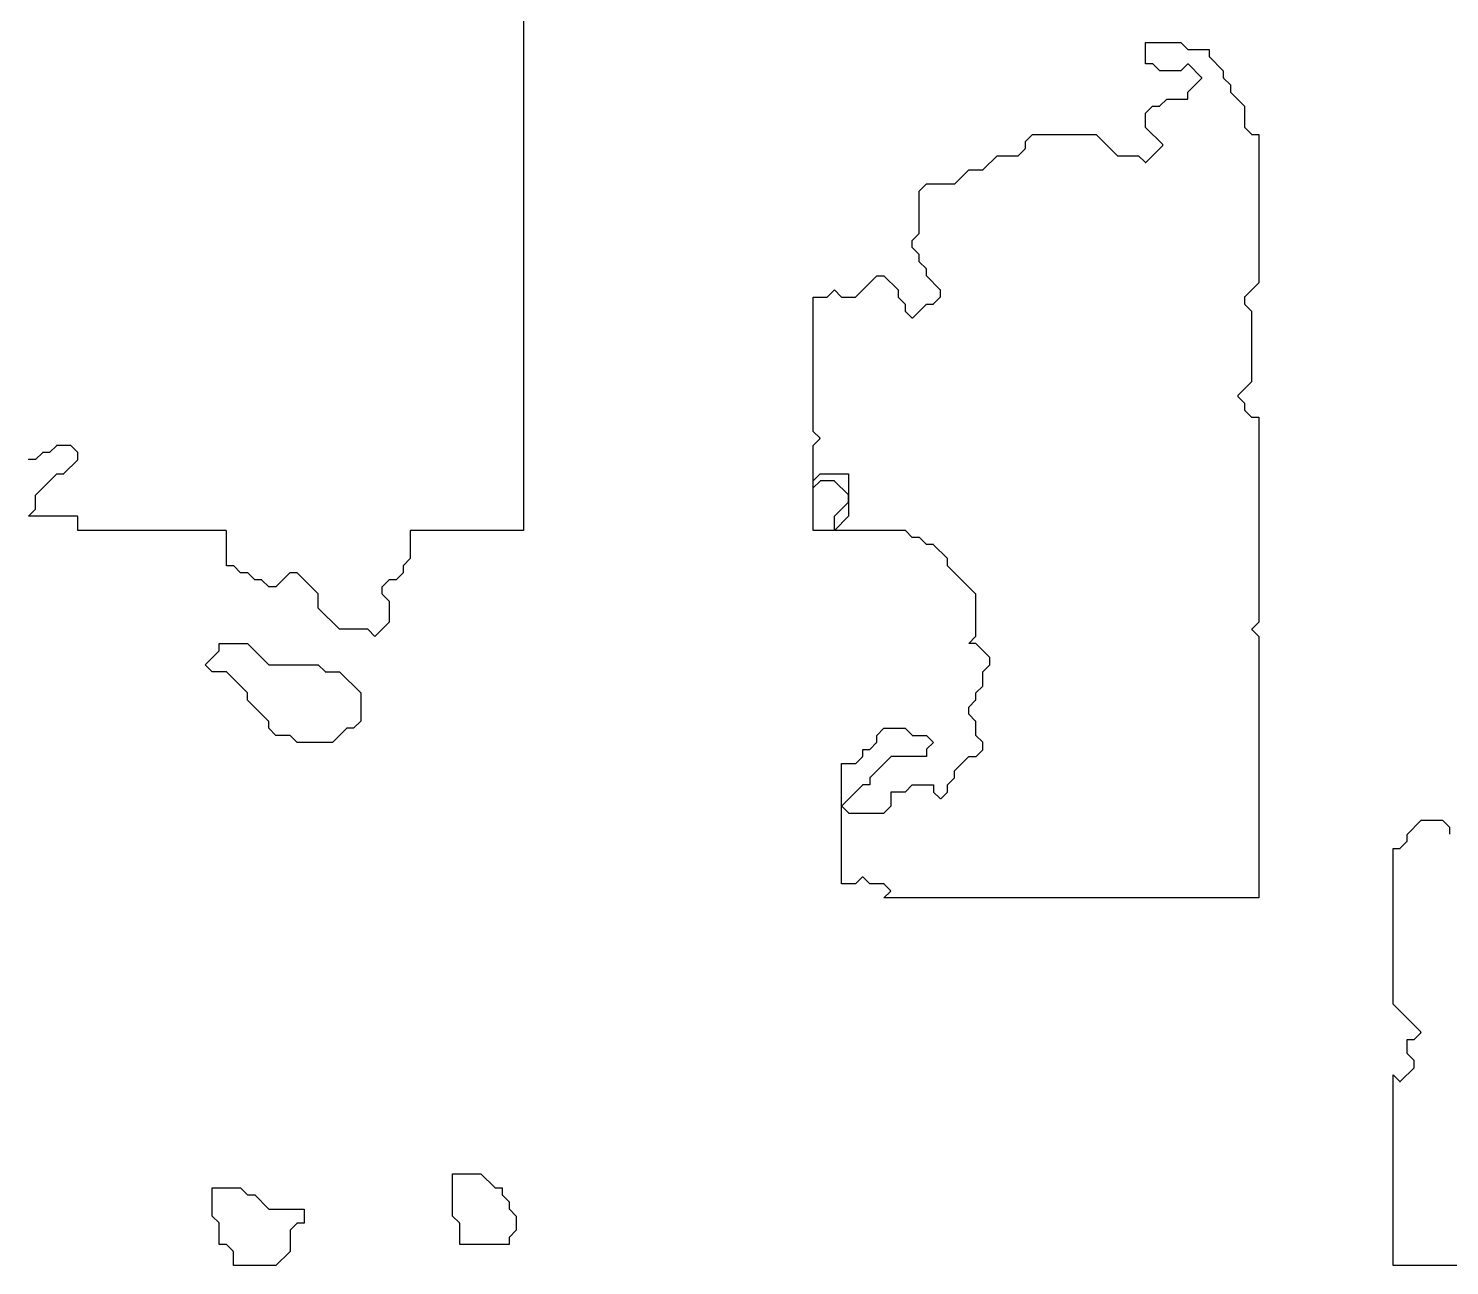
# Model space of a CAD drawing. Header units: metres. Extents: x 0 to 799, y 1 to 1100.
# Drawn here: x 201 to 402, y 569 to 744 of the extents above; entities that cross this region are included whole.
import ezdxf

# ---------------------------------------------------------------- set-up
doc = ezdxf.new("R2010")
doc.units = ezdxf.units.M
doc.layers.add('forest', color=7, linetype='Continuous')
doc.layers.add('forestfragmentation', color=7, linetype='Continuous')

msp = doc.modelspace()

# ---------------------------------------------------------------- linework, layer by layer
at = {"layer": 'forest', "color": 190}
for points in [[(271, 761), (271, 673), (271, 673), (271, 673), (255.1, 673), (255.09, 673), (255.08, 673), (255.07, 673), (255.06, 672.99), (255.05, 672.99), (255.04, 672.98), (255.04, 672.98), (255.03, 672.97), (255.02, 672.96), (255.02, 672.96), (255.01, 672.95), (255.01, 672.94), (255, 672.93), (255, 672.92), (255, 672.91), (255, 672.9), (255, 669), (255, 669), (255, 669), (254.03, 668.03), (254.02, 668.02), (254.02, 668.01), (254.01, 668.01), (254.01, 668), (254, 667.99), (254, 667.98), (254, 667.97), (254, 667.96), (254, 667), (254, 667), (254, 667), (253, 666), (253, 666), (253, 666), (252.04, 666), (252.03, 666), (252.02, 666), (252.01, 666), (252, 665.99), (251.99, 665.99), (251.99, 665.98), (251.98, 665.98), (251.97, 665.97), (251.03, 665.03), (251.02, 665.02), (251.02, 665.01), (251.01, 665.01), (251.01, 665), (251, 664.99), (251, 664.98), (251, 664.97), (251, 664.96), (251, 664.04), (251, 664.03), (251, 664.02), (251, 664.01), (251.01, 664), (251.01, 663.99), (251.02, 663.99), (251.02, 663.98), (251.03, 663.97), (252, 663), (252, 663), (252, 663), (252, 660), (252, 660), (252, 660), (250, 658), (250, 658), (250, 658), (249.03, 658.97), (249.02, 658.98), (249.01, 658.98), (249.01, 658.99), (249, 658.99), (248.99, 659), (248.98, 659), (248.97, 659), (248.96, 659), (245, 659), (245, 659), (245, 659), (242, 662), (242, 662), (242, 662), (242, 663.96), (242, 663.97), (242, 663.98), (242, 663.99), (241.99, 664), (241.99, 664.01), (241.98, 664.01), (241.98, 664.02), (241.97, 664.03), (239.03, 666.97), (239.02, 666.98), (239.01, 666.98), (239.01, 666.99), (239, 666.99), (238.99, 667), (238.98, 667), (238.97, 667), (238.96, 667), (238.04, 667), (238.03, 667), (238.02, 667), (238.01, 667), (238, 666.99), (237.99, 666.99), (237.99, 666.98), (237.98, 666.98), (237.97, 666.97), (236, 665), (236, 665), (236, 665), (235, 665), (235, 665), (235, 665), (234.03, 665.97), (234.02, 665.98), (234.01, 665.98), (234.01, 665.99), (234, 665.99), (233.99, 666), (233.98, 666), (233.97, 666), (233.96, 666), (233, 666), (233, 666), (233, 666), (232.03, 666.97), (232.02, 666.98), (232.01, 666.98), (232.01, 666.99), (232, 666.99), (231.99, 667), (231.98, 667), (231.97, 667), (231.96, 667), (231, 667), (231, 667), (231, 667), (230.03, 667.97), (230.02, 667.98), (230.01, 667.98), (230.01, 667.99), (230, 667.99), (229.99, 668), (229.98, 668), (229.97, 668), (229.96, 668), (229, 668), (229, 668), (229, 668), (229, 672.9), (229, 672.91), (229, 672.92), (229, 672.93), (228.99, 672.94), (228.99, 672.95), (228.98, 672.96), (228.98, 672.96), (228.97, 672.97), (228.96, 672.98), (228.96, 672.98), (228.95, 672.99), (228.94, 672.99), (228.93, 673), (228.92, 673), (228.91, 673), (228.9, 673), (208, 673), (208, 673), (208, 673), (208, 674.9), (208, 674.91), (208, 674.92), (208, 674.93), (207.99, 674.94), (207.99, 674.95), (207.98, 674.96), (207.98, 674.96), (207.97, 674.97), (207.96, 674.98), (207.96, 674.98), (207.95, 674.99), (207.94, 674.99), (207.93, 675), (207.92, 675), (207.91, 675), (207.9, 675), (201, 675), (201, 675), (201, 675), (201.97, 675.97), (201.98, 675.98), (201.98, 675.99), (201.99, 675.99), (201.99, 676), (202, 676.01), (202, 676.02), (202, 676.03), (202, 676.04), (202, 678), (202, 678), (202, 678), (205, 681), (205, 681), (205, 681), (205.96, 681), (205.97, 681), (205.98, 681), (205.99, 681), (206, 681.01), (206.01, 681.01), (206.01, 681.02), (206.02, 681.02), (206.03, 681.03), (207.97, 682.97), (207.98, 682.98), (207.98, 682.99), (207.99, 682.99), (207.99, 683), (208, 683.01), (208, 683.02), (208, 683.03), (208, 683.04), (208, 683.96), (208, 683.97), (208, 683.98), (208, 683.99), (207.99, 684), (207.99, 684.01), (207.98, 684.01), (207.98, 684.02), (207.97, 684.03), (207.03, 684.97), (207.02, 684.98), (207.01, 684.98), (207.01, 684.99), (207, 684.99), (206.99, 685), (206.98, 685), (206.97, 685), (206.96, 685), (205.04, 685), (205.03, 685), (205.02, 685), (205.01, 685), (205, 684.99), (204.99, 684.99), (204.99, 684.98), (204.98, 684.98), (204.97, 684.97), (204, 684), (204, 684), (204, 684), (203.04, 684), (203.03, 684), (203.02, 684), (203.01, 684), (203, 683.99), (202.99, 683.99), (202.99, 683.98), (202.98, 683.98), (202.97, 683.97), (202, 683), (202, 683), (202, 683), (201.04, 683), (201.03, 683), (201.02, 683), (201.01, 683), (201, 682.99), (200.99, 682.99)], [(312, 679), (312, 679), (312, 685), (312, 685), (312, 685), (312.93, 685.93), (312.94, 685.94), (312.94, 685.94), (312.95, 685.95), (312.95, 685.96), (312.95, 685.97), (312.96, 685.98), (312.96, 685.99), (312.96, 686), (312.96, 686.01), (312.96, 686.02), (312.95, 686.03), (312.95, 686.04), (312.95, 686.05), (312.94, 686.06), (312.94, 686.06), (312.93, 686.07), (312, 687), (312, 687), (312, 687), (312, 706), (312, 706), (312, 706), (313.96, 706), (313.97, 706), (313.98, 706), (313.99, 706), (314, 706.01), (314.01, 706.01), (314.01, 706.02), (314.02, 706.02), (314.03, 706.03), (315, 707), (315, 707), (315, 707), (315.97, 706.03), (315.98, 706.02), (315.99, 706.02), (315.99, 706.01), (316, 706.01), (316.01, 706), (316.02, 706), (316.03, 706), (316.04, 706), (317.96, 706), (317.97, 706), (317.98, 706), (317.99, 706), (318, 706.01), (318.01, 706.01), (318.01, 706.02), (318.02, 706.02), (318.03, 706.03), (321, 709), (321, 709), (321, 709), (322, 709), (322, 709), (322, 709), (324, 707), (324, 707), (324, 707), (324, 706.04), (324, 706.03), (324, 706.02), (324, 706.01), (324.01, 706), (324.01, 705.99), (324.02, 705.99), (324.02, 705.98), (324.03, 705.97), (325, 705), (325, 705), (325, 705), (325, 704.04), (325, 704.03), (325, 704.02), (325, 704.01), (325.01, 704), (325.01, 703.99), (325.02, 703.99), (325.02, 703.98), (325.03, 703.97), (325.93, 703.07), (325.94, 703.06), (325.94, 703.06), (325.95, 703.05), (325.96, 703.05), (325.97, 703.05), (325.98, 703.04), (325.99, 703.04), (326, 703.04), (326.01, 703.04), (326.02, 703.04), (326.03, 703.05), (326.04, 703.05), (326.05, 703.05), (326.06, 703.06), (326.06, 703.06), (326.07, 703.07), (328, 705), (328, 705), (328, 705), (328.96, 705), (328.97, 705), (328.98, 705), (328.99, 705), (329, 705.01), (329.01, 705.01), (329.01, 705.02), (329.02, 705.02), (329.03, 705.03), (329.97, 705.97), (329.98, 705.98), (329.98, 705.99), (329.99, 705.99), (329.99, 706), (330, 706.01), (330, 706.02), (330, 706.03), (330, 706.04), (330, 706.96), (330, 706.97), (330, 706.98), (330, 706.99), (329.99, 707), (329.99, 707.01), (329.98, 707.01), (329.98, 707.02), (329.97, 707.03), (328, 709), (328, 709), (328, 709), (328, 709.96), (328, 709.97), (328, 709.98), (328, 709.99), (327.99, 710), (327.99, 710.01), (327.98, 710.01), (327.98, 710.02), (327.97, 710.03), (327, 711), (327, 711), (327, 711), (327, 711.96), (327, 711.97), (327, 711.98), (327, 711.99), (326.99, 712), (326.99, 712.01), (326.98, 712.01), (326.98, 712.02), (326.97, 712.03), (326, 713), (326, 713), (326, 713), (326, 714), (326, 714), (326, 714), (326.97, 714.97), (326.98, 714.98), (326.98, 714.99), (326.99, 714.99), (326.99, 715), (327, 715.01), (327, 715.02), (327, 715.03), (327, 715.04), (327, 721), (327, 721), (327, 721), (328, 722), (328, 722), (328, 722), (331.96, 722), (331.97, 722), (331.98, 722), (331.99, 722), (332, 722.01), (332.01, 722.01), (332.01, 722.02), (332.02, 722.02), (332.03, 722.03), (334, 724), (334, 724), (334, 724), (335.96, 724), (335.97, 724), (335.98, 724), (335.99, 724), (336, 724.01), (336.01, 724.01), (336.01, 724.02), (336.02, 724.02), (336.03, 724.03), (338, 726), (338, 726), (338, 726), (340.96, 726), (340.97, 726), (340.98, 726), (340.99, 726), (341, 726.01), (341.01, 726.01), (341.01, 726.02), (341.02, 726.02), (341.03, 726.03), (341.97, 726.97), (341.98, 726.98), (341.98, 726.99), (341.99, 726.99), (341.99, 727), (342, 727.01), (342, 727.02), (342, 727.03), (342, 727.04), (342, 728), (342, 728), (342, 728), (343, 729), (343, 729), (343, 729), (352, 729), (352, 729), (352, 729), (354.97, 726.03), (354.98, 726.02), (354.99, 726.02), (354.99, 726.01), (355, 726.01), (355.01, 726), (355.02, 726), (355.03, 726), (355.04, 726), (358, 726), (358, 726), (358, 726), (358.93, 725.07), (358.94, 725.06), (358.94, 725.06), (358.95, 725.05), (358.96, 725.05), (358.97, 725.05), (358.98, 725.04), (358.99, 725.04), (359, 725.04), (359.01, 725.04), (359.02, 725.04), (359.03, 725.05), (359.04, 725.05), (359.05, 725.05), (359.06, 725.06), (359.06, 725.06), (359.07, 725.07), (361.43, 727.43), (361.44, 727.44), (361.44, 727.44), (361.45, 727.45), (361.45, 727.46), (361.45, 727.47), (361.46, 727.48), (361.46, 727.49), (361.46, 727.5), (361.46, 727.51), (361.46, 727.52), (361.45, 727.53), (361.45, 727.54), (361.45, 727.55), (361.44, 727.56), (361.44, 727.56), (361.43, 727.57), (359, 730), (359, 730), (359, 730), (359, 732), (359, 732), (359, 732), (360, 733), (360, 733), (360, 733), (360.96, 733), (360.97, 733), (360.98, 733), (360.99, 733), (361, 733.01), (361.01, 733.01), (361.01, 733.02), (361.02, 733.02), (361.03, 733.03), (362, 734), (362, 734), (362, 734), (364.9, 734), (364.91, 734), (364.92, 734), (364.93, 734), (364.94, 734.01), (364.95, 734.01), (364.96, 734.02), (364.96, 734.02), (364.97, 734.03), (364.98, 734.04), (364.98, 734.04), (364.99, 734.05), (364.99, 734.06), (365, 734.07), (365, 734.08), (365, 734.09), (365, 734.1), (365, 735), (365, 735), (365, 735), (366.93, 736.93), (366.94, 736.94), (366.94, 736.94), (366.95, 736.95), (366.95, 736.96), (366.95, 736.97), (366.96, 736.98), (366.96, 736.99), (366.96, 737), (366.96, 737.01), (366.96, 737.02), (366.95, 737.03), (366.95, 737.04), (366.95, 737.05), (366.94, 737.06), (366.94, 737.06), (366.93, 737.07), (365.07, 738.93), (365.06, 738.94), (365.06, 738.94), (365.05, 738.95), (365.04, 738.95), (365.03, 738.95), (365.02, 738.96), (365.01, 738.96), (365, 738.96), (364.99, 738.96), (364.98, 738.96), (364.97, 738.95), (364.96, 738.95), (364.95, 738.95), (364.94, 738.94), (364.94, 738.94), (364.93, 738.93), (364, 738), (364, 738), (364, 738), (361, 738), (361, 738), (361, 738), (360.03, 738.97), (360.02, 738.98), (360.01, 738.98), (360.01, 738.99), (360, 738.99), (359.99, 739), (359.98, 739), (359.97, 739), (359.96, 739), (359, 739), (359, 739), (359, 739), (359, 742), (359, 742), (359, 742), (364, 742), (364, 742), (364, 742), (364.97, 741.03), (364.98, 741.02), (364.99, 741.02), (364.99, 741.01), (365, 741.01), (365.01, 741), (365.02, 741), (365.03, 741), (365.04, 741), (368, 741), (368, 741), (368, 741), (368, 740.04), (368, 740.03), (368, 740.02), (368, 740.01), (368.01, 740), (368.01, 739.99), (368.02, 739.99), (368.02, 739.98), (368.03, 739.97), (370, 738), (370, 738), (370, 738), (370, 737.04), (370, 737.03), (370, 737.02), (370, 737.01), (370.01, 737), (370.01, 736.99), (370.02, 736.99), (370.02, 736.98), (370.03, 736.97), (371, 736), (371, 736), (371, 736), (371, 735.04), (371, 735.03), (371, 735.02), (371, 735.01), (371.01, 735), (371.01, 734.99), (371.02, 734.99), (371.02, 734.98), (371.03, 734.97), (373, 733), (373, 733), (373, 733), (373, 730.04), (373, 730.03), (373, 730.02), (373, 730.01), (373.01, 730), (373.01, 729.99), (373.02, 729.99), (373.02, 729.98), (373.03, 729.97), (373.97, 729.03), (373.98, 729.02), (373.99, 729.02), (373.99, 729.01), (374, 729.01), (374.01, 729), (374.02, 729), (374.03, 729), (374.04, 729), (375, 729), (375, 729), (375, 729), (375, 708), (375, 708), (375, 708), (373.03, 706.03), (373.02, 706.02), (373.02, 706.01), (373.01, 706.01), (373.01, 706), (373, 705.99), (373, 705.98), (373, 705.97), (373, 705.96), (373, 705.04), (373, 705.03), (373, 705.02), (373, 705.01), (373.01, 705), (373.01, 704.99), (373.02, 704.99), (373.02, 704.98), (373.03, 704.97), (374, 704), (374, 704), (374, 704), (374, 694), (374, 694), (374, 694), (372.07, 692.07), (372.06, 692.06), (372.06, 692.06), (372.05, 692.05), (372.05, 692.04), (372.05, 692.03), (372.04, 692.02), (372.04, 692.01), (372.04, 692), (372.04, 691.99), (372.04, 691.98), (372.05, 691.97), (372.05, 691.96), (372.05, 691.95), (372.06, 691.94), (372.06, 691.94), (372.07, 691.93), (373, 691), (373, 691), (373, 691), (373, 690.04), (373, 690.03), (373, 690.02), (373, 690.01), (373.01, 690), (373.01, 689.99), (373.02, 689.99), (373.02, 689.98), (373.03, 689.97), (373.97, 689.03), (373.98, 689.02), (373.99, 689.02), (373.99, 689.01), (374, 689.01), (374.01, 689), (374.02, 689), (374.03, 689), (374.04, 689), (375, 689), (375, 689), (375, 689), (375, 660), (375, 660), (375, 660), (374.07, 659.07), (374.06, 659.06), (374.06, 659.06), (374.05, 659.05), (374.05, 659.04), (374.05, 659.03), (374.04, 659.02), (374.04, 659.01), (374.04, 659), (374.04, 658.99), (374.04, 658.98), (374.05, 658.97), (374.05, 658.96), (374.05, 658.95), (374.06, 658.94), (374.06, 658.94), (374.07, 658.93), (375, 658), (375, 658), (375, 658), (375, 621), (375, 621), (375, 621), (322, 621), (322, 621), (322, 621), (322.93, 621.93), (322.94, 621.94), (322.94, 621.94), (322.95, 621.95), (322.95, 621.96), (322.95, 621.97), (322.96, 621.98), (322.96, 621.99), (322.96, 622), (322.96, 622.01), (322.96, 622.02), (322.95, 622.03), (322.95, 622.04), (322.95, 622.05), (322.94, 622.06), (322.94, 622.06), (322.93, 622.07), (322.03, 622.97), (322.02, 622.98), (322.01, 622.98), (322.01, 622.99), (322, 622.99), (321.99, 623), (321.98, 623), (321.97, 623), (321.96, 623), (320, 623), (320, 623), (320, 623), (319.07, 623.93), (319.06, 623.94), (319.06, 623.94), (319.05, 623.95), (319.04, 623.95), (319.03, 623.95), (319.02, 623.96), (319.01, 623.96), (319, 623.96), (318.99, 623.96), (318.98, 623.96), (318.97, 623.95), (318.96, 623.95), (318.95, 623.95), (318.94, 623.94), (318.94, 623.94), (318.93, 623.93), (318, 623), (318, 623), (318, 623), (316, 623), (316, 623), (316, 623), (316, 640), (316, 640), (316, 640), (317.96, 640), (317.97, 640), (317.98, 640), (317.99, 640), (318, 640.01), (318.01, 640.01), (318.01, 640.02), (318.02, 640.02), (318.03, 640.03), (318.97, 640.97), (318.98, 640.98), (318.98, 640.99), (318.99, 640.99), (318.99, 641), (319, 641.01), (319, 641.02), (319, 641.03), (319, 641.04), (319, 642), (319, 642), (319, 642), (319.96, 642), (319.97, 642), (319.98, 642), (319.99, 642), (320, 642.01), (320.01, 642.01), (320.01, 642.02), (320.02, 642.02), (320.03, 642.03), (320.97, 642.97), (320.98, 642.98), (320.98, 642.99), (320.99, 642.99), (320.99, 643), (321, 643.01), (321, 643.02), (321, 643.03), (321, 643.04), (321, 644), (321, 644), (321, 644), (322, 645), (322, 645), (322, 645), (325, 645), (325, 645), (325, 645), (325.97, 644.03), (325.98, 644.02), (325.99, 644.02), (325.99, 644.01), (326, 644.01), (326.01, 644), (326.02, 644), (326.03, 644), (326.04, 644), (328, 644), (328, 644), (328, 644), (329, 643), (329, 643), (329, 643), (328.03, 642.03), (328.02, 642.02), (328.02, 642.01), (328.01, 642.01), (328.01, 642), (328, 641.99), (328, 641.98), (328, 641.97), (328, 641.96), (328, 641), (328, 641), (328, 641), (323.04, 641), (323.03, 641), (323.02, 641), (323.01, 641), (323, 640.99), (322.99, 640.99), (322.99, 640.98), (322.98, 640.98), (322.97, 640.97), (320.03, 638.03), (320.02, 638.02), (320.02, 638.01), (320.01, 638.01), (320.01, 638), (320, 637.99), (320, 637.98), (320, 637.97), (320, 637.96), (320, 637), (320, 637), (320, 637), (319.04, 637), (319.03, 637), (319.02, 637), (319.01, 637), (319, 636.99), (318.99, 636.99), (318.99, 636.98), (318.98, 636.98), (318.97, 636.97), (316.07, 634.07), (316.06, 634.06), (316.06, 634.06), (316.05, 634.05), (316.05, 634.04), (316.05, 634.03), (316.04, 634.02), (316.04, 634.01), (316.04, 634), (316.04, 633.99), (316.04, 633.98), (316.05, 633.97), (316.05, 633.96), (316.05, 633.95), (316.06, 633.94), (316.06, 633.94), (316.07, 633.93), (316.97, 633.03), (316.98, 633.02), (316.99, 633.02), (316.99, 633.01), (317, 633.01), (317.01, 633), (317.02, 633), (317.03, 633), (317.04, 633), (321.96, 633), (321.97, 633), (321.98, 633), (321.99, 633), (322, 633.01), (322.01, 633.01), (322.01, 633.02), (322.02, 633.02), (322.03, 633.03), (322.97, 633.97), (322.98, 633.98), (322.98, 633.99), (322.99, 633.99), (322.99, 634), (323, 634.01), (323, 634.02), (323, 634.03), (323, 634.04), (323, 636), (323, 636), (323, 636), (324.96, 636), (324.97, 636), (324.98, 636), (324.99, 636), (325, 636.01), (325.01, 636.01), (325.01, 636.02), (325.02, 636.02), (325.03, 636.03), (326, 637), (326, 637), (326, 637), (329, 637), (329, 637), (329, 637), (329, 636.04), (329, 636.03), (329, 636.02), (329, 636.01), (329.01, 636), (329.01, 635.99), (329.02, 635.99), (329.02, 635.98), (329.03, 635.97), (329.93, 635.07), (329.94, 635.06), (329.94, 635.06), (329.95, 635.05), (329.96, 635.05), (329.97, 635.05), (329.98, 635.04), (329.99, 635.04), (330, 635.04), (330.01, 635.04), (330.02, 635.04), (330.03, 635.05), (330.04, 635.05), (330.05, 635.05), (330.06, 635.06), (330.06, 635.06), (330.07, 635.07), (330.97, 635.97), (330.98, 635.98), (330.98, 635.99), (330.99, 635.99), (330.99, 636), (331, 636.01), (331, 636.02), (331, 636.03), (331, 636.04), (331, 637), (331, 637), (331, 637), (331.97, 637.97), (331.98, 637.98), (331.98, 637.99), (331.99, 637.99), (331.99, 638), (332, 638.01), (332, 638.02), (332, 638.03), (332, 638.04), (332, 639), (332, 639), (332, 639), (334, 641), (334, 641), (334, 641), (334.96, 641), (334.97, 641), (334.98, 641), (334.99, 641), (335, 641.01), (335.01, 641.01), (335.01, 641.02), (335.02, 641.02), (335.03, 641.03), (335.97, 641.97), (335.98, 641.98), (335.98, 641.99), (335.99, 641.99), (335.99, 642), (336, 642.01), (336, 642.02), (336, 642.03), (336, 642.04), (336, 642.96), (336, 642.97), (336, 642.98), (336, 642.99), (335.99, 643), (335.99, 643.01), (335.98, 643.01), (335.98, 643.02), (335.97, 643.03), (335, 644), (335, 644), (335, 644), (335, 645.96), (335, 645.97), (335, 645.98), (335, 645.99), (334.99, 646), (334.99, 646.01), (334.98, 646.01), (334.98, 646.02), (334.97, 646.03), (334, 647), (334, 647), (334, 647), (334, 648), (334, 648), (334, 648), (334.97, 648.97), (334.98, 648.98), (334.98, 648.99), (334.99, 648.99), (334.99, 649), (335, 649.01), (335, 649.02), (335, 649.03), (335, 649.04), (335, 650), (335, 650), (335, 650), (335.97, 650.97), (335.98, 650.98), (335.98, 650.99), (335.99, 650.99), (335.99, 651), (336, 651.01), (336, 651.02), (336, 651.03), (336, 651.04), (336, 653), (336, 653), (336, 653), (336.97, 653.97), (336.98, 653.98), (336.98, 653.99), (336.99, 653.99), (336.99, 654), (337, 654.01), (337, 654.02), (337, 654.03), (337, 654.04), (337, 654.96), (337, 654.97), (337, 654.98), (337, 654.99), (336.99, 655), (336.99, 655.01), (336.98, 655.01), (336.98, 655.02), (336.97, 655.03), (335.03, 656.97), (335.02, 656.98), (335.01, 656.98), (335.01, 656.99), (335, 656.99), (334.99, 657), (334.98, 657), (334.97, 657), (334.96, 657), (334, 657), (334, 657), (334, 657), (334.97, 657.97), (334.98, 657.98), (334.98, 657.99), (334.99, 657.99), (334.99, 658), (335, 658.01), (335, 658.02), (335, 658.03), (335, 658.04), (335, 663.96), (335, 663.97), (335, 663.98), (335, 663.99), (334.99, 664), (334.99, 664.01), (334.98, 664.01), (334.98, 664.02), (334.97, 664.03), (331, 668), (331, 668), (331, 668), (331, 668.96), (331, 668.97), (331, 668.98), (331, 668.99), (330.99, 669), (330.99, 669.01), (330.98, 669.01), (330.98, 669.02), (330.97, 669.03), (329.03, 670.97), (329.02, 670.98), (329.01, 670.98), (329.01, 670.99), (329, 670.99), (328.99, 671), (328.98, 671), (328.97, 671), (328.96, 671), (328, 671), (328, 671), (328, 671), (327.03, 671.97), (327.02, 671.98), (327.01, 671.98), (327.01, 671.99), (327, 671.99), (326.99, 672), (326.98, 672), (326.97, 672), (326.96, 672), (326, 672), (326, 672), (326, 672), (325.03, 672.97), (325.02, 672.98), (325.01, 672.98), (325.01, 672.99), (325, 672.99), (324.99, 673), (324.98, 673), (324.97, 673), (324.96, 673), (315, 673), (315, 673), (315, 673), (315, 675), (315, 675), (315, 675), (316.97, 676.97), (316.98, 676.98), (316.98, 676.99), (316.99, 676.99), (316.99, 677), (317, 677.01), (317, 677.02), (317, 677.03), (317, 677.04), (317, 677.96), (317, 677.97), (317, 677.98), (317, 677.99), (316.99, 678), (316.99, 678.01), (316.98, 678.01), (316.98, 678.02), (316.97, 678.03), (315.03, 679.97), (315.02, 679.98), (315.01, 679.98), (315.01, 679.99), (315, 679.99), (314.99, 680), (314.98, 680), (314.97, 680), (314.96, 680), (313.04, 680), (313.03, 680), (313.02, 680), (313.01, 680), (313, 679.99), (312.99, 679.99), (312.99, 679.98), (312.98, 679.98), (312.97, 679.97), (312, 679), (312, 679)], [(226, 654), (226, 654), (227.97, 655.97), (227.98, 655.98), (227.98, 655.99), (227.99, 655.99), (227.99, 656), (228, 656.01), (228, 656.02), (228, 656.03), (228, 656.04), (228, 657), (228, 657), (228, 657), (232, 657), (232, 657), (232, 657), (234.97, 654.03), (234.98, 654.02), (234.99, 654.02), (234.99, 654.01), (235, 654.01), (235.01, 654), (235.02, 654), (235.03, 654), (235.04, 654), (242, 654), (242, 654), (242, 654), (242.97, 653.03), (242.98, 653.02), (242.99, 653.02), (242.99, 653.01), (243, 653.01), (243.01, 653), (243.02, 653), (243.03, 653), (243.04, 653), (245, 653), (245, 653), (245, 653), (248, 650), (248, 650), (248, 650), (248, 646), (248, 646), (248, 646), (247, 645), (247, 645), (247, 645), (246.04, 645), (246.03, 645), (246.02, 645), (246.01, 645), (246, 644.99), (245.99, 644.99), (245.99, 644.98), (245.98, 644.98), (245.97, 644.97), (244, 643), (244, 643), (244, 643), (239, 643), (239, 643), (239, 643), (238.03, 643.97), (238.02, 643.98), (238.01, 643.98), (238.01, 643.99), (238, 643.99), (237.99, 644), (237.98, 644), (237.97, 644), (237.96, 644), (236, 644), (236, 644), (236, 644), (235, 645), (235, 645), (235, 645), (235, 645.96), (235, 645.97), (235, 645.98), (235, 645.99), (234.99, 646), (234.99, 646.01), (234.98, 646.01), (234.98, 646.02), (234.97, 646.03), (232, 649), (232, 649), (232, 649), (232, 649.96), (232, 649.97), (232, 649.98), (232, 649.99), (231.99, 650), (231.99, 650.01), (231.98, 650.01), (231.98, 650.02), (231.97, 650.03), (229.03, 652.97), (229.02, 652.98), (229.01, 652.98), (229.01, 652.99), (229, 652.99), (228.99, 653), (228.98, 653), (228.97, 653), (228.96, 653), (227, 653), (227, 653), (227, 653), (226, 654), (226, 654)], [(394, 596), (394, 596), (394.93, 595.07), (394.94, 595.06), (394.94, 595.06), (394.95, 595.05), (394.96, 595.05), (394.97, 595.05), (394.98, 595.04), (394.99, 595.04), (395, 595.04), (395.01, 595.04), (395.02, 595.04), (395.03, 595.05), (395.04, 595.05), (395.05, 595.05), (395.06, 595.06), (395.06, 595.06), (395.07, 595.07), (396.97, 596.97), (396.98, 596.98), (396.98, 596.99), (396.99, 596.99), (396.99, 597), (397, 597.01), (397, 597.02), (397, 597.03), (397, 597.04), (397, 597.96), (397, 597.97), (397, 597.98), (397, 597.99), (396.99, 598), (396.99, 598.01), (396.98, 598.01), (396.98, 598.02), (396.97, 598.03), (396, 599), (396, 599), (396, 599), (396, 601), (396, 601), (396, 601), (396.96, 601), (396.97, 601), (396.98, 601), (396.99, 601), (397, 601.01), (397.01, 601.01), (397.01, 601.02), (397.02, 601.02), (397.03, 601.03), (397.93, 601.93), (397.94, 601.94), (397.94, 601.94), (397.95, 601.95), (397.95, 601.96), (397.95, 601.97), (397.96, 601.98), (397.96, 601.99), (397.96, 602), (397.96, 602.01), (397.96, 602.02), (397.95, 602.03), (397.95, 602.04), (397.95, 602.05), (397.94, 602.06), (397.94, 602.06), (397.93, 602.07), (394, 606), (394, 606), (394, 606), (394, 628), (394, 628), (394, 628), (394.96, 628), (394.97, 628), (394.98, 628), (394.99, 628), (395, 628.01), (395.01, 628.01), (395.01, 628.02), (395.02, 628.02), (395.03, 628.03), (395.97, 628.97), (395.98, 628.98), (395.98, 628.99), (395.99, 628.99), (395.99, 629), (396, 629.01), (396, 629.02), (396, 629.03), (396, 629.04), (396, 630), (396, 630), (396, 630), (398, 632), (398, 632), (398, 632), (401, 632), (401, 632), (401, 632), (402, 631), (402, 631), (402, 631), (402, 630.04), (402, 630.03)], [(427, 569), (394, 569), (394, 569), (394, 569), (394, 596), (394, 596)], [(261, 582), (261, 582), (265, 582), (265, 582), (265, 582), (266.97, 580.03), (266.98, 580.02), (266.99, 580.02), (266.99, 580.01), (267, 580.01), (267.01, 580), (267.02, 580), (267.03, 580), (267.04, 580), (268, 580), (268, 580), (268, 580), (268, 579.04), (268, 579.03), (268, 579.02), (268, 579.01), (268.01, 579), (268.01, 578.99), (268.02, 578.99), (268.02, 578.98), (268.03, 578.97), (269, 578), (269, 578), (269, 578), (269, 577.04), (269, 577.03), (269, 577.02), (269, 577.01), (269.01, 577), (269.01, 576.99), (269.02, 576.99), (269.02, 576.98), (269.03, 576.97), (270, 576), (270, 576), (270, 576), (270, 574), (270, 574), (270, 574), (269.03, 573.03), (269.02, 573.02), (269.02, 573.01), (269.01, 573.01), (269.01, 573), (269, 572.99), (269, 572.98), (269, 572.97), (269, 572.96), (269, 572), (269, 572), (269, 572), (262, 572), (262, 572), (262, 572), (262, 574.96), (262, 574.97), (262, 574.98), (262, 574.99), (261.99, 575), (261.99, 575.01), (261.98, 575.01), (261.98, 575.02), (261.97, 575.03), (261, 576), (261, 576), (261, 576), (261, 582), (261, 582)], [(227, 580), (227, 580), (231, 580), (231, 580), (231, 580), (231.97, 579.03), (231.98, 579.02), (231.99, 579.02), (231.99, 579.01), (232, 579.01), (232.01, 579), (232.02, 579), (232.03, 579), (232.04, 579), (233, 579), (233, 579), (233, 579), (234.97, 577.03), (234.98, 577.02), (234.99, 577.02), (234.99, 577.01), (235, 577.01), (235.01, 577), (235.02, 577), (235.03, 577), (235.04, 577), (240, 577), (240, 577), (240, 577), (240, 575), (240, 575), (240, 575), (239.04, 575), (239.03, 575), (239.02, 575), (239.01, 575), (239, 574.99), (238.99, 574.99), (238.99, 574.98), (238.98, 574.98), (238.97, 574.97), (238.03, 574.03), (238.02, 574.02), (238.02, 574.01), (238.01, 574.01), (238.01, 574), (238, 573.99), (238, 573.98), (238, 573.97), (238, 573.96), (238, 571), (238, 571), (238, 571), (236, 569), (236, 569), (236, 569), (230, 569), (230, 569), (230, 569), (230, 570.96), (230, 570.97), (230, 570.98), (230, 570.99), (229.99, 571), (229.99, 571.01), (229.98, 571.01), (229.98, 571.02), (229.97, 571.03), (229.03, 571.97), (229.02, 571.98), (229.01, 571.98), (229.01, 571.99), (229, 571.99), (228.99, 572), (228.98, 572), (228.97, 572), (228.96, 572), (228, 572), (228, 572), (228, 572), (228, 574.96), (228, 574.97), (228, 574.98), (228, 574.99), (227.99, 575), (227.99, 575.01), (227.98, 575.01), (227.98, 575.02), (227.97, 575.03), (227, 576), (227, 576), (227, 576), (227, 580), (227, 580)]]:
    msp.add_lwpolyline(points, dxfattribs=at)
at = {"layer": 'forestfragmentation', "color": 141}
msp.add_lwpolyline([(312, 673), (312, 673), (312, 680), (312, 680), (312, 680), (313, 681), (313, 681), (313, 681), (317, 681), (317, 681), (317, 681), (317, 675), (317, 675), (317, 675), (315, 673), (315, 673), (315, 673), (312, 673), (312, 673)], dxfattribs=at)

doc.saveas('drawing.dxf')
